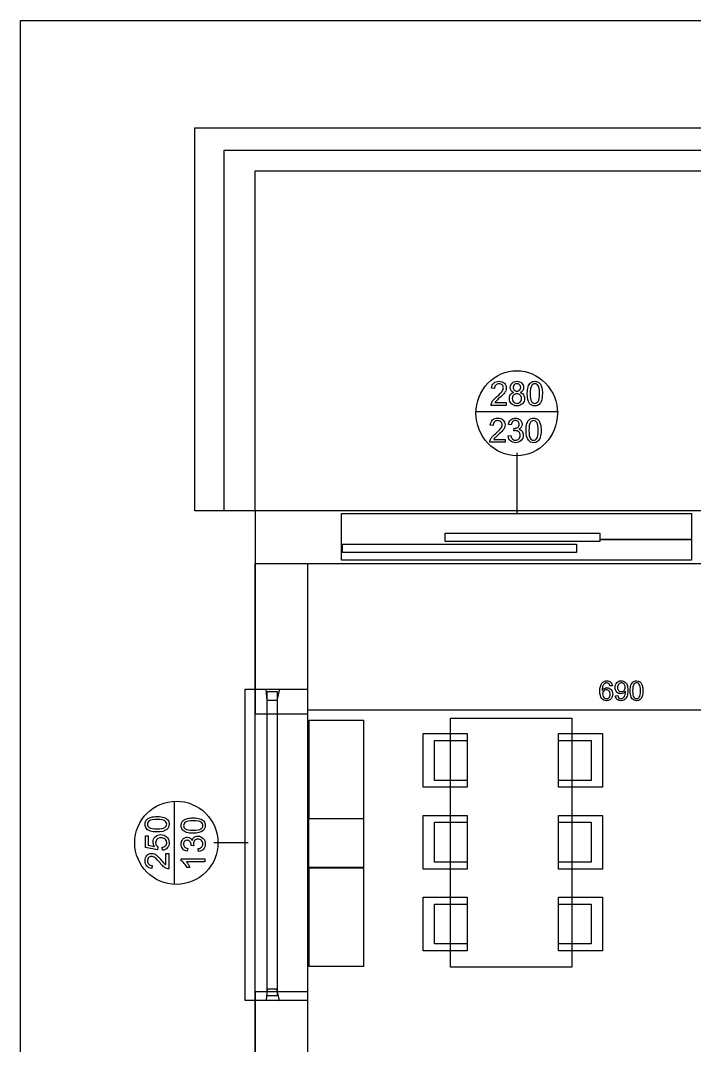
# Model space of a CAD drawing. Extents: x 2.6 to 26.4, y 3.1 to 19.6.
# Drawn here: x 2.59 to 7.98, y 11.38 to 19.58 of the extents above; entities that cross this region are included whole.
import ezdxf

# ---------------------------------------------------------------- set-up
doc = ezdxf.new("R2010")
doc.units = 0
for name, color, linetype in [('garden', 7, 'CONTINUOUS'), ('meble', 7, 'CONTINUOUS'), ('okna-drzwi_kopia', 7, 'CONTINUOUS'), ('rozmiarowka_kopia', 7, 'CONTINUOUS'), ('sciany', 7, 'CONTINUOUS')]:
    doc.layers.add(name, color=color, linetype=linetype)

msp = doc.modelspace()

# ---------------------------------------------------------------- linework, layer by layer
at = {"layer": 'garden', "color": 7}
for points in [[(2.592917, 19.577231), (26.405417, 19.577231), (26.405417, 3.120148), (2.592917, 3.120148)], [(4.470063, 15.233314), (23.784692, 15.233314), (23.784692, 6.46842), (13.747867, 6.331941), (13.610701, 6.908078), (9.37782, 6.908078), (9.307661, 6.201818), (4.470063, 6.122306)]]:
    msp.add_lwpolyline(points, close=True, dxfattribs=at)
at = {"layer": 'garden', "color": 1}
for points in [[(3.987098, 18.718294), (14.065407, 18.718294), (14.065407, 15.654784), (3.987098, 15.654784)], [(4.220995, 18.539201), (13.901485, 18.539201), (13.901485, 15.654783), (4.220995, 15.654783)], [(4.468387, 18.37339), (13.753283, 18.37339), (13.753283, 15.654783), (4.468387, 15.654783)]]:
    msp.add_lwpolyline(points, close=True, dxfattribs=at)
at = {"layer": 'meble', "color": 7}
for points in [[(4.900745, 13.979462), (5.334673, 13.979462), (5.334673, 13.190952), (4.900745, 13.190952)], [(7.000412, 12.005583), (6.031985, 12.005583), (6.031985, 13.996433), (7.000412, 13.996433)], [(5.813179, 13.873049), (6.165101, 13.873049), (6.165101, 13.443446), (5.813179, 13.443446)], [(7.247849, 13.443446), (6.895927, 13.443446), (6.895927, 13.873049), (7.247849, 13.873049)], [(5.904056, 13.817581), (6.165101, 13.817581), (6.165101, 13.498914), (5.904056, 13.498914)], [(7.156972, 13.498914), (6.895927, 13.498914), (6.895927, 13.817581), (7.156972, 13.817581)], [(5.813179, 13.21917), (6.165101, 13.21917), (6.165101, 12.789566), (5.813179, 12.789566)], [(7.247849, 12.789568), (6.895927, 12.789568), (6.895927, 13.219172), (7.247849, 13.219172)], [(4.899066, 13.193125), (5.336353, 13.193125), (5.336353, 12.801257), (4.899066, 12.801257)], [(5.904056, 13.163701), (6.165101, 13.163701), (6.165101, 12.845035), (5.904056, 12.845035)], [(7.156972, 12.845037), (6.895927, 12.845037), (6.895927, 13.163703), (7.156972, 13.163703)], [(4.900745, 12.799921), (5.334673, 12.799921), (5.334673, 12.011411), (4.900745, 12.011411)], [(5.813179, 12.565292), (6.165101, 12.565292), (6.165101, 12.135689), (5.813179, 12.135689)], [(7.247849, 12.135689), (6.895927, 12.135689), (6.895927, 12.565292), (7.247849, 12.565292)], [(5.904056, 12.509824), (6.165101, 12.509824), (6.165101, 12.191157), (5.904056, 12.191157)], [(7.156972, 12.191157), (6.895927, 12.191157), (6.895927, 12.509824), (7.156972, 12.509824)]]:
    msp.add_lwpolyline(points, close=True, dxfattribs=at)
at = {"layer": 'okna-drzwi_kopia', "color": 7}
for points in [[(6.38335, 16.633155), (6.360056, 16.635648)], [(6.477785, 16.520845), (6.477785, 16.498146), (6.355775, 16.498146)], [(6.387254, 16.520844), (6.477785, 16.520845)], [(6.234974, 16.4496), (6.894288, 16.4496)], [(6.373203, 16.338274), (6.349909, 16.340767)], [(6.517123, 16.342339), (6.494458, 16.346538)], [(6.492192, 16.254042), (6.514856, 16.257191)], [(6.536891, 16.294321), (6.53941, 16.315051)], [(6.467639, 16.225964), (6.467639, 16.203266), (6.345628, 16.203266)], [(6.377107, 16.225963), (6.467639, 16.225964)], [(6.560941, 16.117799), (6.560941, 15.627156)], [(3.825655, 12.667151), (3.825655, 13.332608)], [(3.691858, 12.965767), (3.689031, 12.944046), (3.592251, 12.962297), (3.592251, 13.055992), (3.614357, 13.055992), (3.614357, 12.980804), (3.664996, 12.970651)], [(3.728744, 12.939933), (3.726688, 12.964225)], [(3.930727, 12.955153), (3.926614, 12.932019)], [(3.977764, 12.975331), (3.957457, 12.977902)], [(4.412667, 12.99988), (4.137636, 12.99988)], [(3.755863, 12.914999), (3.778098, 12.914999), (3.778098, 12.790458)], [(3.755863, 12.822589), (3.755863, 12.914999)], [(4.017221, 12.929705), (4.014136, 12.952839)], [(3.645845, 12.818605), (3.643403, 12.794828)], [(3.877771, 12.855288), (3.877771, 12.870197), (4.066961, 12.870197)], [(4.066961, 12.870197), (4.066961, 12.847063), (3.919542, 12.847063)], [(3.947432, 12.800794), (3.925068, 12.800794)]]:
    msp.add_lwpolyline(points, dxfattribs=at)
for points in [[(6.532559, 16.642471)], [(6.53709, 16.602454)], [(6.645755, 16.593006)], [(6.669049, 16.593007)], [(6.525255, 16.553645)], [(6.886908, 16.435813)], [(6.492192, 16.254038)], [(6.635608, 16.298126)], [(6.658902, 16.298126)], [(5.15875, 15.260762), (5.15875, 15.633167), (7.95875, 15.633167), (7.95875, 15.260762)], [(5.987597, 15.408871), (5.987597, 15.476929), (7.224271, 15.476929), (7.224271, 15.425397), (7.963132, 15.425396), (7.224271, 15.425397), (7.224271, 15.415271), (7.224271, 15.408871)], [(5.16852, 15.321372), (5.16852, 15.38943), (7.040198, 15.38943), (7.040198, 15.321372)], [(4.389413, 11.737551), (4.389413, 14.228079), (4.888192, 14.228079), (4.888192, 11.737551)], [(4.557541, 14.226916), (4.663929, 14.228824), (4.641877, 14.137471), (4.565384, 14.138549)], [(4.564378, 11.774208), (4.564378, 14.209181), (4.645186, 14.209181), (4.645186, 11.774208)], [(3.83916, 13.332608)], [(3.685174, 13.11023)], [(3.685174, 13.086452)], [(3.974036, 13.076095)], [(3.974037, 13.099873)], [(3.728745, 12.939933)], [(4.017224, 12.929705)], [(4.557194, 11.740305), (4.663582, 11.738395), (4.64153, 11.829747), (4.565037, 11.828667)]]:
    msp.add_lwpolyline(points, close=True, dxfattribs=at)
for points in [[(6.330448, 16.675991), (6.391578, 16.73969), (6.474489, 16.775475), (6.560941, 16.775475)], [(6.560941, 16.775475), (6.647393, 16.775475), (6.730304, 16.739689), (6.791434, 16.675991)], [(6.234974, 16.435813), (6.234974, 16.525897), (6.269317, 16.612292), (6.330448, 16.675991)], [(6.360056, 16.635648), (6.36165, 16.653754), (6.367652, 16.66753), (6.378061, 16.676977)], [(6.378061, 16.676977), (6.38847, 16.686511), (6.402447, 16.691278), (6.419991, 16.691278)], [(6.393297, 16.661495), (6.386749, 16.654673), (6.383434, 16.645226), (6.38335, 16.633155)], [(6.419487, 16.671729), (6.408574, 16.671729), (6.399844, 16.668318), (6.393297, 16.661495)], [(6.444544, 16.66202), (6.438164, 16.668493), (6.429812, 16.671729), (6.419487, 16.671729)], [(6.419991, 16.691278), (6.437702, 16.691278), (6.451721, 16.686161), (6.462046, 16.675927)], [(6.454239, 16.638404), (6.454239, 16.647763), (6.451007, 16.655635), (6.444544, 16.66202)], [(6.462046, 16.675927), (6.472371, 16.665694), (6.477533, 16.65301), (6.477533, 16.637878)], [(6.50939, 16.641684), (6.50939, 16.655679), (6.514216, 16.667443), (6.52387, 16.676978)], [(6.52387, 16.676978), (6.533523, 16.686512), (6.546366, 16.691279), (6.562399, 16.691279)], [(6.541121, 16.663202), (6.535413, 16.657429), (6.532559, 16.650519), (6.532559, 16.642471)], [(6.562652, 16.671861), (6.554006, 16.671861), (6.546829, 16.668974), (6.541121, 16.663202)], [(6.562399, 16.691279), (6.578516, 16.691279), (6.591485, 16.686381), (6.601307, 16.676584)], [(6.584057, 16.662939), (6.578349, 16.668887), (6.571214, 16.671861), (6.562652, 16.671861)], [(6.592746, 16.641159), (6.592746, 16.649819), (6.58985, 16.657079), (6.584057, 16.662939)], [(6.601307, 16.676584), (6.611128, 16.666875), (6.616039, 16.655023), (6.616039, 16.641028)], [(6.645755, 16.593007), (6.645755, 16.615749), (6.647979, 16.63403), (6.652428, 16.64785)], [(6.652428, 16.64785), (6.656961, 16.661758), (6.663634, 16.672473), (6.672448, 16.679995)], [(6.680759, 16.657953), (6.672952, 16.646232), (6.669049, 16.624583), (6.669049, 16.593007)], [(6.672448, 16.679995), (6.681346, 16.687518), (6.69251, 16.691279), (6.705941, 16.691279)], [(6.70569, 16.671729), (6.695281, 16.671729), (6.68697, 16.667137), (6.680759, 16.657953)], [(6.732132, 16.656116), (6.72508, 16.666525), (6.716266, 16.671729), (6.70569, 16.671729)], [(6.705941, 16.691279), (6.715847, 16.691279), (6.724535, 16.689179), (6.732005, 16.684981)], [(6.732005, 16.684981), (6.739476, 16.68087), (6.745646, 16.674878), (6.750515, 16.667006)], [(6.742834, 16.593007), (6.742834, 16.624671), (6.739267, 16.645707), (6.732132, 16.656116)], [(6.750515, 16.667006), (6.755384, 16.659221), (6.759203, 16.649687), (6.761973, 16.638403)], [(6.791434, 16.675991), (6.852565, 16.612292), (6.886908, 16.525897), (6.886908, 16.435813)], [(6.373277, 16.540132), (6.38016, 16.548529), (6.390065, 16.558238), (6.402992, 16.569259)], [(6.402992, 16.569259), (6.423055, 16.586403), (6.436611, 16.599961), (6.443662, 16.609932)], [(6.457891, 16.591694), (6.450924, 16.583472), (6.439298, 16.572189), (6.423013, 16.557844)], [(6.443662, 16.609932), (6.450714, 16.619991), (6.454239, 16.629482), (6.454239, 16.638404)], [(6.473001, 16.61518), (6.469979, 16.607745), (6.464942, 16.599916), (6.457891, 16.591694)], [(6.477533, 16.637878), (6.477533, 16.630181), (6.476022, 16.622615), (6.473001, 16.61518)], [(6.501961, 16.553777), (6.501961, 16.566285), (6.504982, 16.576738), (6.511026, 16.585135)], [(6.516189, 16.617805), (6.511656, 16.624452), (6.50939, 16.632412), (6.50939, 16.641684)], [(6.511026, 16.585135), (6.517154, 16.593619), (6.525842, 16.599392), (6.53709, 16.602454)], [(6.537091, 16.602454), (6.527689, 16.60604), (6.520722, 16.611157), (6.516189, 16.617805)], [(6.535706, 16.581198), (6.528738, 16.573851), (6.525255, 16.564667), (6.525255, 16.553645)], [(6.532558, 16.642471), (6.532558, 16.633374), (6.53537, 16.625939), (6.540995, 16.620166)], [(6.562273, 16.592219), (6.551613, 16.592219), (6.542757, 16.588546), (6.535706, 16.581198)], [(6.540995, 16.620166), (6.546619, 16.614393), (6.553922, 16.611507), (6.562904, 16.611507)], [(6.589471, 16.581067), (6.582252, 16.588502), (6.573186, 16.592219), (6.562273, 16.592219)], [(6.562904, 16.611507), (6.571634, 16.611507), (6.578769, 16.61435), (6.584309, 16.620036)], [(6.584309, 16.620036), (6.589933, 16.625808), (6.592746, 16.63285), (6.592746, 16.641159)], [(6.609239, 16.617673), (6.60479, 16.611113), (6.597991, 16.60604), (6.588841, 16.602454)], [(6.588841, 16.602454), (6.600173, 16.598605), (6.608777, 16.592395), (6.614653, 16.583823)], [(6.600425, 16.552858), (6.600425, 16.564229), (6.596774, 16.573632), (6.589471, 16.581067)], [(6.616039, 16.641028), (6.616039, 16.632106), (6.613772, 16.624321), (6.609239, 16.617673)], [(6.614653, 16.583823), (6.620613, 16.575251), (6.623593, 16.565017), (6.623593, 16.553121)], [(6.664012, 16.514809), (6.651841, 16.530816), (6.645755, 16.556882), (6.645755, 16.593006)], [(6.669049, 16.593007), (6.669049, 16.561431), (6.672574, 16.540394), (6.679625, 16.529898)], [(6.732132, 16.530029), (6.739267, 16.540525), (6.742834, 16.561518), (6.742834, 16.593007)], [(6.766129, 16.593006), (6.766129, 16.570439), (6.763904, 16.552202), (6.759455, 16.538294)], [(6.761973, 16.638403), (6.764743, 16.627207), (6.766129, 16.612075), (6.766129, 16.593006)], [(6.355775, 16.498146), (6.355605, 16.503832), (6.356486, 16.509299), (6.358419, 16.514547)], [(6.358419, 16.514547), (6.361525, 16.523206), (6.366477, 16.531735), (6.373277, 16.540132)], [(6.396823, 16.533571), (6.392962, 16.529372), (6.389772, 16.52513), (6.387254, 16.520844)], [(6.423013, 16.557844), (6.409414, 16.545948), (6.400684, 16.537857), (6.396823, 16.533571)], [(6.518707, 16.51166), (6.507543, 16.522944), (6.501961, 16.536983), (6.501961, 16.553777)], [(6.562777, 16.494866), (6.544561, 16.494866), (6.529871, 16.500464), (6.518707, 16.51166)], [(6.525255, 16.553646), (6.525255, 16.546911), (6.526766, 16.540394), (6.529788, 16.534096)], [(6.529788, 16.534096), (6.532894, 16.527799), (6.537469, 16.5229), (6.543512, 16.519401)], [(6.543512, 16.519401), (6.549556, 16.51599), (6.556062, 16.514284), (6.563029, 16.514284)], [(6.606847, 16.51166), (6.595682, 16.500464), (6.580993, 16.494866), (6.562777, 16.494866)], [(6.563029, 16.514284), (6.573858, 16.514284), (6.582797, 16.517914), (6.589849, 16.525174)], [(6.589849, 16.525174), (6.5969, 16.532434), (6.600425, 16.541662), (6.600425, 16.552858)], [(6.623593, 16.553121), (6.623593, 16.536677), (6.618011, 16.522856), (6.606847, 16.51166)], [(6.705942, 16.494866), (6.688146, 16.494866), (6.67417, 16.501513), (6.664012, 16.514809)], [(6.679625, 16.529898), (6.686761, 16.519489), (6.695533, 16.514285), (6.705941, 16.514285)], [(6.705941, 16.514285), (6.71635, 16.514285), (6.72508, 16.519533), (6.732132, 16.530029)], [(6.739435, 16.506149), (6.730621, 16.498627), (6.719457, 16.494866), (6.705942, 16.494866)], [(6.759455, 16.538294), (6.755007, 16.524474), (6.748333, 16.513759), (6.739435, 16.506149)], [(6.330448, 16.195636), (6.269317, 16.259335), (6.234974, 16.345729), (6.234974, 16.435813)], [(6.886908, 16.435813), (6.886908, 16.248223), (6.740968, 16.096152), (6.560941, 16.096152)], [(6.349909, 16.340767), (6.351504, 16.358873), (6.357506, 16.37265), (6.367915, 16.382096)], [(6.367915, 16.382096), (6.378323, 16.391631), (6.3923, 16.396398), (6.409844, 16.396398)], [(6.38315, 16.366614), (6.376603, 16.359792), (6.373287, 16.350345), (6.373203, 16.338274)], [(6.40934, 16.376848), (6.398428, 16.376848), (6.389698, 16.373437), (6.38315, 16.366614)], [(6.434397, 16.36714), (6.428017, 16.373612), (6.419665, 16.376848), (6.40934, 16.376848)], [(6.409844, 16.396398), (6.427556, 16.396398), (6.441574, 16.391281), (6.451899, 16.381047)], [(6.433516, 16.315051), (6.440567, 16.32511), (6.444093, 16.334601), (6.444093, 16.343523)], [(6.444093, 16.343523), (6.444093, 16.352882), (6.440861, 16.360754), (6.434397, 16.36714)], [(6.462854, 16.320299), (6.459832, 16.312864), (6.454795, 16.305036), (6.447744, 16.296814)], [(6.451899, 16.381047), (6.462224, 16.370813), (6.467387, 16.35813), (6.467387, 16.342998)], [(6.467387, 16.342998), (6.467387, 16.3353), (6.465876, 16.327734), (6.462854, 16.320299)], [(6.494458, 16.346538), (6.497228, 16.36237), (6.503523, 16.374615), (6.513345, 16.383275)], [(6.513345, 16.383275), (6.523166, 16.392022), (6.53538, 16.396395), (6.549986, 16.396395)], [(6.528455, 16.368318), (6.522579, 16.362545), (6.518802, 16.353885), (6.517123, 16.342339)], [(6.55049, 16.376977), (6.541676, 16.376977), (6.534331, 16.37409), (6.528455, 16.368318)], [(6.543061, 16.314786), (6.552714, 16.314786), (6.561403, 16.31741), (6.569125, 16.322658)], [(6.549986, 16.396395), (6.560059, 16.396395), (6.569335, 16.394121), (6.577813, 16.389572)], [(6.572273, 16.368448), (6.566648, 16.374134), (6.559387, 16.376977), (6.55049, 16.376977)], [(6.569125, 16.322658), (6.576848, 16.327906), (6.580709, 16.335997), (6.580709, 16.346931)], [(6.580709, 16.346931), (6.580709, 16.35559), (6.577897, 16.362763), (6.572273, 16.368448)], [(6.577813, 16.389572), (6.586291, 16.385111), (6.592755, 16.378989), (6.597204, 16.371204)], [(6.597582, 16.323708), (6.593301, 16.316885), (6.586963, 16.311462), (6.578569, 16.307438)], [(6.597204, 16.371204), (6.601737, 16.363419), (6.604003, 16.355153), (6.604003, 16.346406)], [(6.604003, 16.346406), (6.604003, 16.338097), (6.601863, 16.33053), (6.597582, 16.323708)], [(6.635608, 16.298126), (6.635608, 16.320868), (6.637832, 16.339149), (6.642281, 16.352969)], [(6.642281, 16.352969), (6.646814, 16.366877), (6.653488, 16.377592), (6.662302, 16.385114)], [(6.670612, 16.363072), (6.662805, 16.351351), (6.658902, 16.329703), (6.658902, 16.298126)], [(6.662302, 16.385114), (6.671199, 16.392637), (6.682364, 16.396398), (6.695795, 16.396398)], [(6.695543, 16.376849), (6.685134, 16.376849), (6.676824, 16.372256), (6.670612, 16.363072)], [(6.721985, 16.361235), (6.714934, 16.371644), (6.70612, 16.376849), (6.695543, 16.376849)], [(6.695795, 16.396398), (6.7057, 16.396398), (6.714388, 16.394299), (6.721859, 16.3901)], [(6.721859, 16.3901), (6.72933, 16.385989), (6.7355, 16.379997), (6.740368, 16.372125)], [(6.732688, 16.298126), (6.732688, 16.32979), (6.72912, 16.350827), (6.721985, 16.361235)], [(6.740368, 16.372125), (6.745237, 16.36434), (6.749056, 16.354806), (6.751826, 16.343522)], [(6.751826, 16.343522), (6.754597, 16.332326), (6.755982, 16.317194), (6.755982, 16.298126)], [(6.348272, 16.219666), (6.351378, 16.228326), (6.356331, 16.236854), (6.36313, 16.245251)], [(6.36313, 16.245251), (6.370013, 16.253648), (6.379918, 16.263357), (6.392846, 16.274378)], [(6.386676, 16.23869), (6.382815, 16.234491), (6.379625, 16.230249), (6.377107, 16.225963)], [(6.412866, 16.262963), (6.399267, 16.251067), (6.390537, 16.242976), (6.386676, 16.23869)], [(6.392846, 16.274378), (6.412908, 16.291522), (6.426465, 16.30508), (6.433516, 16.315051)], [(6.447744, 16.296814), (6.440777, 16.288592), (6.429151, 16.277308), (6.412866, 16.262963)], [(6.510449, 16.21494), (6.499789, 16.224999), (6.493703, 16.238031), (6.492192, 16.254038)], [(6.514856, 16.257191), (6.517458, 16.243808), (6.521865, 16.234142), (6.528077, 16.228195)], [(6.552882, 16.296945), (6.548601, 16.296945), (6.543271, 16.29607), (6.536891, 16.294321)], [(6.53941, 16.315051), (6.540921, 16.314874), (6.542138, 16.314786), (6.543061, 16.314786)], [(6.578821, 16.286318), (6.572021, 16.293403), (6.563375, 16.296945), (6.552882, 16.296945)], [(6.577939, 16.23095), (6.585326, 16.238647), (6.58902, 16.248181), (6.58902, 16.259552)], [(6.578569, 16.307438), (6.589482, 16.304814), (6.59796, 16.299348), (6.604004, 16.291038)], [(6.58902, 16.259552), (6.58902, 16.270398), (6.58562, 16.27932), (6.578821, 16.286318)], [(6.613069, 16.260074), (6.613069, 16.24328), (6.607193, 16.229022), (6.595441, 16.217301)], [(6.604004, 16.291038), (6.610047, 16.282816), (6.613069, 16.272494), (6.613069, 16.260074)], [(6.653866, 16.219928), (6.641694, 16.235935), (6.635608, 16.262001), (6.635608, 16.298126)], [(6.658902, 16.298126), (6.658902, 16.26655), (6.662428, 16.245513), (6.669479, 16.235017)], [(6.669479, 16.235017), (6.676614, 16.224608), (6.685386, 16.219404), (6.695795, 16.219404)], [(6.695795, 16.219404), (6.706204, 16.219404), (6.714934, 16.224652), (6.721985, 16.235148)], [(6.721985, 16.235148), (6.72912, 16.245645), (6.732688, 16.266637), (6.732688, 16.298126)], [(6.749309, 16.243414), (6.74486, 16.229593), (6.738186, 16.218878), (6.729288, 16.211269)], [(6.755982, 16.298126), (6.755982, 16.275559), (6.753758, 16.257321), (6.749309, 16.243414)], [(6.560941, 16.096152), (6.474489, 16.096151), (6.391578, 16.131937), (6.330448, 16.195636)], [(6.345628, 16.203266), (6.345458, 16.208951), (6.34634, 16.214418), (6.348272, 16.219666)], [(6.550868, 16.199851), (6.534667, 16.199851), (6.521194, 16.204881), (6.510449, 16.21494)], [(6.528077, 16.228195), (6.534373, 16.222334), (6.542012, 16.219404), (6.550994, 16.219404)], [(6.595441, 16.217301), (6.583689, 16.205668), (6.568831, 16.199851), (6.550868, 16.199851)], [(6.550994, 16.219404), (6.561654, 16.219404), (6.570636, 16.223252), (6.577939, 16.23095)], [(6.695795, 16.199985), (6.677999, 16.199985), (6.664023, 16.206633), (6.653866, 16.219928)], [(6.729288, 16.211269), (6.720474, 16.203746), (6.70931, 16.199985), (6.695795, 16.199985)], [(3.506432, 12.99988), (3.506432, 13.183641), (3.655399, 13.332608), (3.83916, 13.332608)], [(3.83916, 13.332608), (3.927405, 13.332608), (4.012035, 13.297553), (4.074434, 13.235154)], [(3.612685, 13.193386), (3.620311, 13.198356), (3.629651, 13.202255), (3.640704, 13.205082)], [(3.640704, 13.205082), (3.651671, 13.207909), (3.666495, 13.209323), (3.685174, 13.209323)], [(3.685174, 13.209323), (3.70728, 13.209323), (3.725145, 13.207052), (3.738769, 13.202511)], [(3.738769, 13.202511), (3.752307, 13.197969), (3.762803, 13.191158), (3.770258, 13.182075)], [(4.074434, 13.235154), (4.136833, 13.172756), (4.171888, 13.088125), (4.171888, 12.99988)], [(3.588908, 13.147888), (3.588908, 13.157998), (3.590965, 13.166867), (3.595077, 13.174493)], [(3.599962, 13.1137), (3.592593, 13.122782), (3.588908, 13.134178), (3.588908, 13.147888)], [(3.595077, 13.174493), (3.599105, 13.182118), (3.604974, 13.188416), (3.612685, 13.193386)], [(3.623353, 13.174621), (3.613157, 13.167424), (3.608059, 13.158427), (3.608059, 13.147631)], [(3.608059, 13.147631), (3.608059, 13.137006), (3.612557, 13.128523), (3.621554, 13.122183)], [(3.621554, 13.122183), (3.633035, 13.114214), (3.654242, 13.11023), (3.685174, 13.11023)], [(3.685174, 13.185546), (3.654156, 13.185546), (3.63355, 13.181904), (3.623353, 13.174621)], [(3.746866, 13.174621), (3.736584, 13.181904), (3.71602, 13.185546), (3.685174, 13.185546)], [(3.685174, 13.11023), (3.716106, 13.11023), (3.736713, 13.113828), (3.746995, 13.121026)], [(3.762289, 13.147888), (3.762289, 13.158513), (3.757148, 13.167424), (3.746866, 13.174621)], [(3.746995, 13.121026), (3.757191, 13.128309), (3.762289, 13.137263), (3.762289, 13.147888)], [(3.781311, 13.147887), (3.781311, 13.129722), (3.774799, 13.115456), (3.761775, 13.105088)], [(3.770258, 13.182075), (3.777627, 13.173078), (3.781311, 13.161682), (3.781311, 13.147887)], [(3.877771, 13.137531), (3.877771, 13.147642), (3.879827, 13.15651), (3.88394, 13.164136)], [(3.888824, 13.103343), (3.881455, 13.112426), (3.877771, 13.123822), (3.877771, 13.137531)], [(3.88394, 13.164136), (3.887967, 13.171762), (3.893837, 13.178059), (3.901548, 13.183029)], [(3.912216, 13.164264), (3.902019, 13.157067), (3.896921, 13.14807), (3.896921, 13.137274)], [(3.896921, 13.137274), (3.896921, 13.126649), (3.90142, 13.118166), (3.910416, 13.111826)], [(3.901548, 13.183029), (3.909174, 13.187999), (3.918513, 13.191898), (3.929567, 13.194725)], [(3.974037, 13.175189), (3.943019, 13.175189), (3.922412, 13.171547), (3.912216, 13.164264)], [(3.929567, 13.194725), (3.940534, 13.197552), (3.955357, 13.198966), (3.974036, 13.198966)], [(3.974036, 13.198966), (3.996143, 13.198966), (4.014008, 13.196695), (4.027632, 13.192154)], [(4.035729, 13.164264), (4.025447, 13.171547), (4.004883, 13.175189), (3.974037, 13.175189)], [(4.027632, 13.192154), (4.04117, 13.187612), (4.051666, 13.180801), (4.05912, 13.171718)], [(4.051152, 13.137531), (4.051152, 13.148156), (4.046011, 13.157067), (4.035729, 13.164264)], [(4.035858, 13.110669), (4.046054, 13.117952), (4.051152, 13.126906), (4.051152, 13.137531)], [(4.070174, 13.13753), (4.070174, 13.119365), (4.063662, 13.105099), (4.050638, 13.094731)], [(4.05912, 13.171718), (4.066489, 13.162721), (4.070174, 13.151325), (4.070174, 13.13753)], [(3.63145, 13.093264), (3.617827, 13.097891), (3.60733, 13.104703), (3.599962, 13.1137)], [(3.685174, 13.086452), (3.662896, 13.086452), (3.644988, 13.088723), (3.63145, 13.093264)], [(3.653172, 13.006252), (3.653172, 13.022704), (3.65887, 13.036584), (3.670266, 13.047895)], [(3.670266, 13.047895), (3.681662, 13.059205), (3.696314, 13.06486), (3.714222, 13.06486)], [(3.716277, 13.040312), (3.703082, 13.040312), (3.692672, 13.036584), (3.685046, 13.02913)], [(3.761775, 13.105088), (3.746095, 13.092664), (3.720561, 13.086452), (3.685174, 13.086452)], [(3.714222, 13.06486), (3.731273, 13.06486), (3.74601, 13.05989), (3.758434, 13.049951)], [(3.749694, 13.028744), (3.741297, 13.036456), (3.730158, 13.040312), (3.716277, 13.040312)], [(3.758434, 13.049951), (3.773686, 13.03787), (3.781312, 13.021376), (3.781312, 13.000469)], [(3.884457, 13.017103), (3.888827, 13.025757), (3.894825, 13.032354), (3.90245, 13.036896)], [(3.920313, 13.082908), (3.906689, 13.087534), (3.896193, 13.094346), (3.888824, 13.103343)], [(3.90245, 13.036896), (3.910076, 13.041522), (3.918173, 13.043836), (3.926742, 13.043836)], [(3.910416, 13.111826), (3.921898, 13.103857), (3.943105, 13.099873), (3.974037, 13.099873)], [(3.974037, 13.076096), (3.951759, 13.076096), (3.933851, 13.078366), (3.920313, 13.082908)], [(3.926742, 13.043836), (3.934882, 13.043836), (3.942293, 13.041651), (3.948977, 13.037281)], [(3.948977, 13.037281), (3.95566, 13.032911), (3.960972, 13.026442), (3.964914, 13.017873)], [(3.964914, 13.017873), (3.967485, 13.029012), (3.97284, 13.037666), (3.98098, 13.043836)], [(4.050638, 13.094731), (4.034958, 13.082307), (4.009424, 13.076095), (3.974036, 13.076095)], [(3.974037, 13.099873), (4.004968, 13.099873), (4.025575, 13.103472), (4.035858, 13.110669)], [(3.98098, 13.043836), (3.989034, 13.050005), (3.999145, 13.05309), (4.011312, 13.05309)], [(4.011312, 13.05309), (4.027763, 13.05309), (4.041729, 13.047092), (4.053211, 13.035096)], [(3.83916, 12.667152), (3.655399, 12.667152), (3.506432, 12.81612), (3.506432, 12.99988)], [(3.664996, 12.970651), (3.657113, 12.981961), (3.653172, 12.993828), (3.653172, 13.006252)], [(3.685046, 13.02913), (3.67742, 13.021761), (3.673607, 13.012079), (3.673607, 13.000083)], [(3.673607, 13.000083), (3.673607, 12.992629), (3.675321, 12.985902), (3.678748, 12.979905)], [(3.678748, 12.979905), (3.682089, 12.973907), (3.686459, 12.969194), (3.691858, 12.965767)], [(3.726688, 12.964225), (3.738513, 12.966024), (3.747424, 12.97018), (3.753422, 12.976692)], [(3.766917, 12.958441), (3.757321, 12.947645), (3.744596, 12.941475), (3.728745, 12.939933)], [(3.76229, 13.000469), (3.76229, 13.011608), (3.758091, 13.021033), (3.749694, 13.028744)], [(3.753422, 12.976692), (3.759334, 12.98329), (3.76229, 12.991215), (3.76229, 13.000469)], [(3.781312, 13.000469), (3.781312, 12.983332), (3.776514, 12.969323), (3.766917, 12.958441)], [(3.877774, 12.988699), (3.877774, 12.998981), (3.880001, 13.008449), (3.884457, 13.017103)], [(3.890626, 12.951298), (3.882058, 12.961323), (3.877774, 12.97379), (3.877774, 12.988699)], [(3.905149, 13.011448), (3.89958, 13.005707), (3.896795, 12.998295), (3.896795, 12.989213)], [(3.896795, 12.989213), (3.896795, 12.980216), (3.899623, 12.972719), (3.905278, 12.966721)], [(3.926228, 13.020059), (3.917745, 13.020059), (3.910719, 13.017188), (3.905149, 13.011448)], [(3.905278, 12.966721), (3.910934, 12.960723), (3.919416, 12.956867), (3.930727, 12.955153)], [(3.950005, 13.008234), (3.944863, 13.016117), (3.936938, 13.020059), (3.926228, 13.020059)], [(3.957717, 12.981629), (3.957717, 12.991483), (3.955146, 13.000351), (3.950005, 13.008234)], [(3.957457, 12.977902), (3.95763, 12.979444), (3.957717, 12.980687), (3.957717, 12.981629)], [(3.985603, 13.01813), (3.978663, 13.01119), (3.975193, 13.002365), (3.975193, 12.991654)], [(3.975193, 12.991654), (3.975193, 12.987284), (3.97605, 12.981843), (3.977764, 12.975331)], [(4.011823, 13.028541), (4.001198, 13.028541), (3.992458, 13.025071), (3.985603, 13.01813)], [(4.039841, 13.017231), (4.032301, 13.024771), (4.022962, 13.028541), (4.011823, 13.028541)], [(4.014136, 12.952839), (4.027246, 12.955495), (4.036714, 12.959994), (4.042541, 12.966335)], [(4.051152, 12.989726), (4.051152, 13.000608), (4.047381, 13.009776), (4.039841, 13.017231)], [(4.042541, 12.966335), (4.048281, 12.972761), (4.051152, 12.980558), (4.051152, 12.989726)], [(4.053211, 13.035096), (4.064607, 13.0231), (4.070305, 13.007934), (4.070305, 12.989598)], [(4.070305, 12.989598), (4.070305, 12.973061), (4.065378, 12.959309), (4.055525, 12.948341)], [(4.171888, 12.99988), (4.171888, 12.911635), (4.136833, 12.827005), (4.074434, 12.764606)], [(3.588908, 12.856006), (3.588908, 12.874085), (3.593921, 12.888395), (3.603946, 12.898934)], [(3.603946, 12.898934), (3.613971, 12.909473), (3.626395, 12.914742), (3.641218, 12.914742)], [(3.61757, 12.881069), (3.611229, 12.874557), (3.608059, 12.866031), (3.608059, 12.855492)], [(3.640704, 12.890965), (3.631536, 12.890965), (3.623824, 12.887666), (3.61757, 12.881069)], [(3.668594, 12.880169), (3.658741, 12.887366), (3.649444, 12.890965), (3.640704, 12.890965)], [(3.641218, 12.914742), (3.648758, 12.914742), (3.65617, 12.9132), (3.663453, 12.910115)], [(3.663453, 12.910115), (3.670736, 12.907031), (3.678405, 12.90189), (3.686459, 12.894692)], [(3.708437, 12.838655), (3.691643, 12.859133), (3.678362, 12.872971), (3.668594, 12.880169)], [(3.686459, 12.894692), (3.694513, 12.887581), (3.705567, 12.875713), (3.719619, 12.859091)], [(3.926614, 12.932019), (3.911105, 12.934846), (3.899109, 12.941272), (3.890626, 12.951298)], [(4.055525, 12.948341), (4.045671, 12.937459), (4.032904, 12.931247), (4.017224, 12.929705)], [(3.602918, 12.813207), (3.593578, 12.823832), (3.588908, 12.838098), (3.588908, 12.856006)], [(3.643403, 12.794828), (3.625667, 12.796456), (3.612171, 12.802582), (3.602918, 12.813207)], [(3.608059, 12.855492), (3.608059, 12.844353), (3.6114, 12.835442), (3.618084, 12.828759)], [(3.618084, 12.828759), (3.624767, 12.822075), (3.634021, 12.818691), (3.645845, 12.818605)], [(3.73697, 12.808323), (3.728744, 12.815349), (3.719233, 12.825459), (3.708437, 12.838655)], [(3.719619, 12.859091), (3.731272, 12.84521), (3.739198, 12.836299), (3.743396, 12.832357)], [(3.762032, 12.793157), (3.75355, 12.796327), (3.745196, 12.801382), (3.73697, 12.808323)], [(3.743396, 12.832357), (3.747509, 12.828416), (3.751664, 12.82516), (3.755863, 12.822589)], [(3.778098, 12.790458), (3.772529, 12.790284), (3.767174, 12.791184), (3.762032, 12.793157)], [(3.902962, 12.834724), (3.894308, 12.844407), (3.885911, 12.851261), (3.877771, 12.855288)], [(3.925068, 12.800794), (3.918985, 12.813732), (3.911616, 12.825042), (3.902962, 12.834724)], [(3.919542, 12.847063), (3.924854, 12.841493), (3.930167, 12.834167), (3.935479, 12.825085)], [(3.935479, 12.825085), (3.940792, 12.816088), (3.944776, 12.807991), (3.947432, 12.800794)], [(4.074434, 12.764606), (4.012035, 12.702207), (3.927405, 12.667152), (3.83916, 12.667152)]]:
    msp.add_open_spline(points, degree=3, dxfattribs=at)
at = {"layer": 'rozmiarowka_kopia', "color": 7}
for points in [[(7.247805, 14.189381)], [(7.325731, 14.256386)], [(7.42857, 14.243558)], [(7.468434, 14.215672)], [(7.488048, 14.215673)], [(7.350429, 14.174976)]]:
    msp.add_lwpolyline(points, close=True, dxfattribs=at)
for points in [[(7.32573, 14.256385), (7.306752, 14.254905)], [(7.350433, 14.174961), (7.368774, 14.176661)]]:
    msp.add_lwpolyline(points, dxfattribs=at)
at = {"layer": 'rozmiarowka_kopia', "color": 1}
msp.add_lwpolyline([(11.712859, 14.061567), (4.891485, 14.061567)], dxfattribs=at)
at = {"layer": 'rozmiarowka_kopia', "color": 7}
for points in [[(7.225859, 14.211751), (7.225859, 14.24179), (7.231408, 14.263631), (7.242504, 14.277272)], [(7.242504, 14.277272), (7.252188, 14.289146), (7.265228, 14.295083), (7.281626, 14.295083)], [(7.26445, 14.274302), (7.258442, 14.269922), (7.253707, 14.263525), (7.250244, 14.255112)], [(7.28046, 14.279392), (7.274381, 14.279392), (7.269044, 14.277695), (7.26445, 14.274302)], [(7.299543, 14.271232), (7.294383, 14.276672), (7.288022, 14.279392), (7.28046, 14.279392)], [(7.281626, 14.295083), (7.293854, 14.295083), (7.303855, 14.291655), (7.31163, 14.284799)], [(7.306752, 14.254905), (7.305056, 14.262397), (7.302653, 14.267839), (7.299543, 14.271232)], [(7.31163, 14.284799), (7.319475, 14.277943), (7.324176, 14.268472), (7.325731, 14.256386)], [(7.347566, 14.24261), (7.347566, 14.258372), (7.352196, 14.271059), (7.361455, 14.280671)], [(7.361455, 14.280671), (7.370785, 14.290284), (7.382447, 14.29509), (7.396442, 14.29509)], [(7.37662, 14.268897), (7.370329, 14.26197), (7.367184, 14.252994), (7.367184, 14.241968)], [(7.398778, 14.279287), (7.390296, 14.279287), (7.38291, 14.275824), (7.37662, 14.268897)], [(7.396442, 14.29509), (7.406549, 14.29509), (7.415773, 14.29237), (7.424113, 14.28693)], [(7.41977, 14.269637), (7.413974, 14.27607), (7.406977, 14.279287), (7.398778, 14.279287)], [(7.42857, 14.243556), (7.42857, 14.254511), (7.425637, 14.263205), (7.41977, 14.269637)], [(7.424113, 14.28693), (7.432524, 14.28149), (7.438886, 14.273715), (7.443197, 14.263605)], [(7.474053, 14.259989), (7.477869, 14.271228), (7.483488, 14.279886), (7.49091, 14.285964)], [(7.497908, 14.268153), (7.491334, 14.258682), (7.488048, 14.241188), (7.488048, 14.215673)], [(7.49091, 14.285964), (7.498402, 14.292044), (7.507803, 14.295084), (7.519111, 14.295084)], [(7.5189, 14.279285), (7.510135, 14.279285), (7.503138, 14.275574), (7.497908, 14.268153)], [(7.541164, 14.266669), (7.535227, 14.27508), (7.527805, 14.279285), (7.5189, 14.279285)], [(7.519111, 14.295084), (7.527452, 14.295084), (7.534767, 14.293387), (7.541058, 14.289994)], [(7.541058, 14.289994), (7.547348, 14.286674), (7.552543, 14.281832), (7.556643, 14.275469)], [(7.550176, 14.215673), (7.550176, 14.241259), (7.547172, 14.258258), (7.541164, 14.266669)], [(7.556643, 14.275469), (7.560742, 14.269176), (7.563958, 14.261472), (7.566291, 14.252357)], [(7.240914, 14.153864), (7.230877, 14.165597), (7.225859, 14.184892), (7.225859, 14.211751)], [(7.250244, 14.255112), (7.24678, 14.246701), (7.244978, 14.234721), (7.244837, 14.219171)], [(7.244837, 14.219171), (7.249431, 14.226168), (7.25505, 14.231363), (7.261694, 14.234756)], [(7.256817, 14.213659), (7.250809, 14.207512), (7.247805, 14.19942), (7.247805, 14.189381)], [(7.247805, 14.18938), (7.247805, 14.182807), (7.249183, 14.176516), (7.25194, 14.170508)], [(7.278763, 14.222989), (7.27014, 14.222989), (7.262825, 14.219879), (7.256817, 14.213659)], [(7.261694, 14.234756), (7.268338, 14.238149), (7.2753, 14.239846), (7.28258, 14.239846)], [(7.300391, 14.213659), (7.294666, 14.219879), (7.287456, 14.222989), (7.278763, 14.222989)], [(7.28258, 14.239846), (7.295302, 14.239846), (7.306117, 14.235146), (7.315022, 14.225746)], [(7.300285, 14.161815), (7.306081, 14.168315), (7.308979, 14.17715), (7.308979, 14.18832)], [(7.308979, 14.18832), (7.308979, 14.199063), (7.306116, 14.20751), (7.300391, 14.213659)], [(7.315022, 14.225746), (7.323999, 14.216416), (7.328487, 14.20433), (7.328487, 14.189487)], [(7.328487, 14.189487), (7.328487, 14.179733), (7.326367, 14.17065), (7.322126, 14.162239)], [(7.360925, 14.205715), (7.352019, 14.215044), (7.347566, 14.227343), (7.347566, 14.24261)], [(7.393579, 14.19172), (7.380716, 14.19172), (7.369831, 14.196385), (7.360925, 14.205715)], [(7.367184, 14.241968), (7.367184, 14.232073), (7.370152, 14.224015), (7.37609, 14.217795)], [(7.37609, 14.217795), (7.382098, 14.211648), (7.389484, 14.208575), (7.398248, 14.208575)], [(7.414996, 14.19734), (7.408422, 14.193593), (7.401283, 14.19172), (7.393579, 14.19172)], [(7.398248, 14.208575), (7.407083, 14.208575), (7.414328, 14.211648), (7.419982, 14.217795)], [(7.430687, 14.212183), (7.42687, 14.206103), (7.42164, 14.201155), (7.414996, 14.19734)], [(7.419982, 14.217795), (7.425707, 14.224015), (7.42857, 14.232603), (7.42857, 14.243558)], [(7.420831, 14.166803), (7.423658, 14.171323), (7.426026, 14.177402), (7.427934, 14.185039)], [(7.427934, 14.185039), (7.429842, 14.192672), (7.430797, 14.200447), (7.430797, 14.208363)], [(7.430797, 14.208363), (7.430797, 14.20921), (7.43076, 14.210483), (7.430687, 14.212183)], [(7.443197, 14.263605), (7.447579, 14.253568), (7.44977, 14.239008), (7.44977, 14.219925)], [(7.44977, 14.219925), (7.44977, 14.200064), (7.447614, 14.184231), (7.443303, 14.172427)], [(7.468434, 14.215673), (7.468434, 14.23405), (7.470307, 14.248822), (7.474053, 14.259989)], [(7.483807, 14.152483), (7.473558, 14.165418), (7.468434, 14.186481), (7.468434, 14.215672)], [(7.488047, 14.215673), (7.488047, 14.190157), (7.491016, 14.173158), (7.496953, 14.164677)], [(7.541164, 14.164783), (7.547172, 14.173264), (7.550176, 14.190228), (7.550176, 14.215673)], [(7.56979, 14.215674), (7.56979, 14.197438), (7.567917, 14.182701), (7.564171, 14.171463)], [(7.566291, 14.252357), (7.568623, 14.24331), (7.56979, 14.231082), (7.56979, 14.215674)], [(7.279824, 14.13637), (7.263921, 14.13637), (7.250951, 14.142201), (7.240914, 14.153864)], [(7.25194, 14.170508), (7.254767, 14.164501), (7.25869, 14.159907), (7.263708, 14.156725)], [(7.263708, 14.156725), (7.268726, 14.153618), (7.273992, 14.152065), (7.279505, 14.152065)], [(7.279505, 14.152065), (7.287563, 14.152065), (7.294489, 14.155315), (7.300285, 14.161815)], [(7.304845, 14.14305), (7.297494, 14.138597), (7.289153, 14.13637), (7.279824, 14.13637)], [(7.322126, 14.162239), (7.317956, 14.153899), (7.312195, 14.147503), (7.304845, 14.14305)], [(7.364318, 14.146456), (7.356614, 14.153241), (7.351984, 14.162748), (7.350429, 14.174976)], [(7.39411, 14.136384), (7.381952, 14.136384), (7.372022, 14.139741), (7.364318, 14.146456)], [(7.368774, 14.176661), (7.370329, 14.168038), (7.373298, 14.161783), (7.37768, 14.157895)], [(7.37768, 14.157895), (7.382062, 14.154008), (7.387681, 14.152065), (7.394538, 14.152065)], [(7.424007, 14.145604), (7.415526, 14.139457), (7.40556, 14.136384), (7.39411, 14.136384)], [(7.394538, 14.152065), (7.400404, 14.152065), (7.405528, 14.153408), (7.40991, 14.156095)], [(7.40991, 14.156095), (7.414363, 14.158782), (7.418003, 14.162351), (7.420831, 14.166803)], [(7.443303, 14.172427), (7.438992, 14.160694), (7.43256, 14.151753), (7.424007, 14.145604)], [(7.519112, 14.136368), (7.504128, 14.136368), (7.492359, 14.14174), (7.483807, 14.152483)], [(7.496953, 14.164677), (7.502961, 14.156266), (7.510348, 14.15206), (7.519112, 14.15206)], [(7.519112, 14.15206), (7.527876, 14.15206), (7.535227, 14.156301), (7.541164, 14.164783)], [(7.547314, 14.145488), (7.539892, 14.139408), (7.530492, 14.136368), (7.519112, 14.136368)], [(7.564171, 14.171463), (7.560425, 14.160296), (7.554806, 14.151637), (7.547314, 14.145488)]]:
    msp.add_open_spline(points, degree=3, dxfattribs=at)
at = {"layer": 'sciany', "color": 7}
for points in [[(4.46841, 15.654787), (4.46841, 15.233314), (4.470064, 15.233314), (4.470064, 14.030907), (4.693047, 14.030907), (4.891485, 14.030907), (4.891485, 15.233314), (17.657689, 15.233314), (17.657689, 14.3701), (17.758562, 14.3699), (17.759362, 15.233321), (19.757734, 15.233321), (19.757734, 14.893031), (19.757734, 13.458701), (19.757733, 12.643584), (19.231107, 12.643584), (17.758639, 12.643584), (17.758639, 13.578643), (17.657405, 13.578543), (17.657405, 11.633081), (13.924481, 11.633081), (13.924481, 13.578646), (13.823246, 13.578649)], [(20.186003, 15.654783), (4.891484, 15.654783), (4.470063, 15.654783), (4.46841, 15.654787)], [(19.757765, 9.962264), (9.10885, 9.962264), (9.10885, 9.86103), (9.10885, 6.357161), (4.891484, 6.357161), (4.891484, 11.807061), (4.693047, 11.807061), (4.470063, 11.807061), (4.470063, 6.357161), (4.468409, 6.357161), (4.468409, 5.935688), (9.124662, 5.935688), (9.546135, 5.935688), (9.546135, 6.357161), (9.546135, 6.619057), (13.437371, 6.619057), (13.437371, 6.357161), (13.437371, 5.935688), (13.858844, 5.935688)]]:
    msp.add_lwpolyline(points, dxfattribs=at)

doc.saveas('drawing.dxf')
